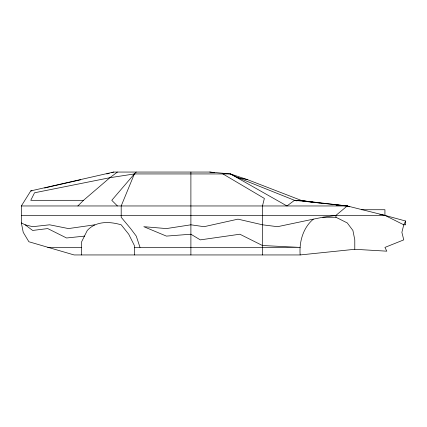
<?xml version="1.0" encoding="UTF-8"?>
<svg xmlns="http://www.w3.org/2000/svg" width="427" height="427" viewBox="0 0 427 427"><rect width="100%" height="100%" fill="white"/><g stroke="black" fill="none" stroke-linecap="round" stroke-linejoin="round"><path stroke-width="0.64" d="M136.261 172.054L134.377 173.938L121.193 205.963L121.193 217.268L130.614 228.573L136.261 236.104L140.029 247.409M81.632 254.946L81.632 241.757L87.284 230.452C96.139 220.839 109.6 221.432 121.193 224.805L128.73 234.22L134.377 245.525L134.377 254.946M117.425 172.054L109.888 177.707L83.516 200.311L30.771 200.311L34.539 192.78L109.888 177.707L134.377 173.938L230.452 173.938L237.988 177.707L294.502 200.311L302.038 200.711L347.252 205.963L384.93 215.384L405.65 221.037L403.766 224.805L401.882 232.336L403.766 239.873L384.93 247.409L386.814 251.177L354.789 249.293L300.154 254.946L74.095 254.946L28.887 241.757L23.234 232.336L21.35 222.921L21.35 205.963L30.771 190.896L113.657 172.054L209.732 172.054L230.452 173.938L247.35 179.591L302.038 200.711L312.996 202.222M134.377 173.938L111.773 200.311L117.425 205.963M77.863 205.963L83.516 200.311M349.761 206.823L347.252 205.963L335.948 215.384L322.764 217.268L313.343 219.152C303.042 227.751 299.108 241.895 300.154 254.946M21.35 205.963L347.252 205.963L294.502 200.311L286.971 205.963L230.452 173.938M111.773 172.625L113.657 172.054M44.584 188.04L50.861 186.535M106.75 173.949L109.264 173.346M51.491 186.385L80.66 179.788M313.343 219.152L277.55 226.689L262.477 224.805L237.988 219.152L204.079 226.689L190.896 224.805L166.402 228.573L143.798 226.689L166.402 236.104L190.896 234.22L200.311 239.873L239.873 234.22L262.477 245.525L300.154 247.409L134.377 247.409M94.821 224.805L68.448 228.573L49.607 224.805L32.655 226.689L25.118 224.805L21.35 222.921M84.658 236.104L66.564 237.988L47.723 228.573L32.655 230.452L25.118 224.805M30.771 190.896L32.025 190.896M361.269 209.732L384.93 209.732L384.93 215.384L403.766 224.805L405.65 224.805L405.65 221.037M21.35 215.384L384.93 215.384L379.79 214.354M322.764 217.268L335.948 217.268L347.252 222.921L352.905 230.452L354.789 239.873L354.789 249.293M47.723 247.409L81.632 247.409M331.293 204.634L332.622 204.746M335.948 205.024L337.944 205.19M339.94 205.355L347.252 205.963L340.127 205.318M336.892 205.024L338.835 205.2M302.038 200.711L320.25 203.033M314.283 202.398L315.574 202.574M209.732 172.054L214.349 172.716M321.504 203.241L322.764 203.455M237.988 177.707L247.35 179.591M294.502 200.311L297.016 200.941M222.921 173.938L264.361 198.427L262.477 205.963L262.477 254.946M335.948 215.384L335.948 217.268M190.896 172.054L190.896 254.946"/></g></svg>
